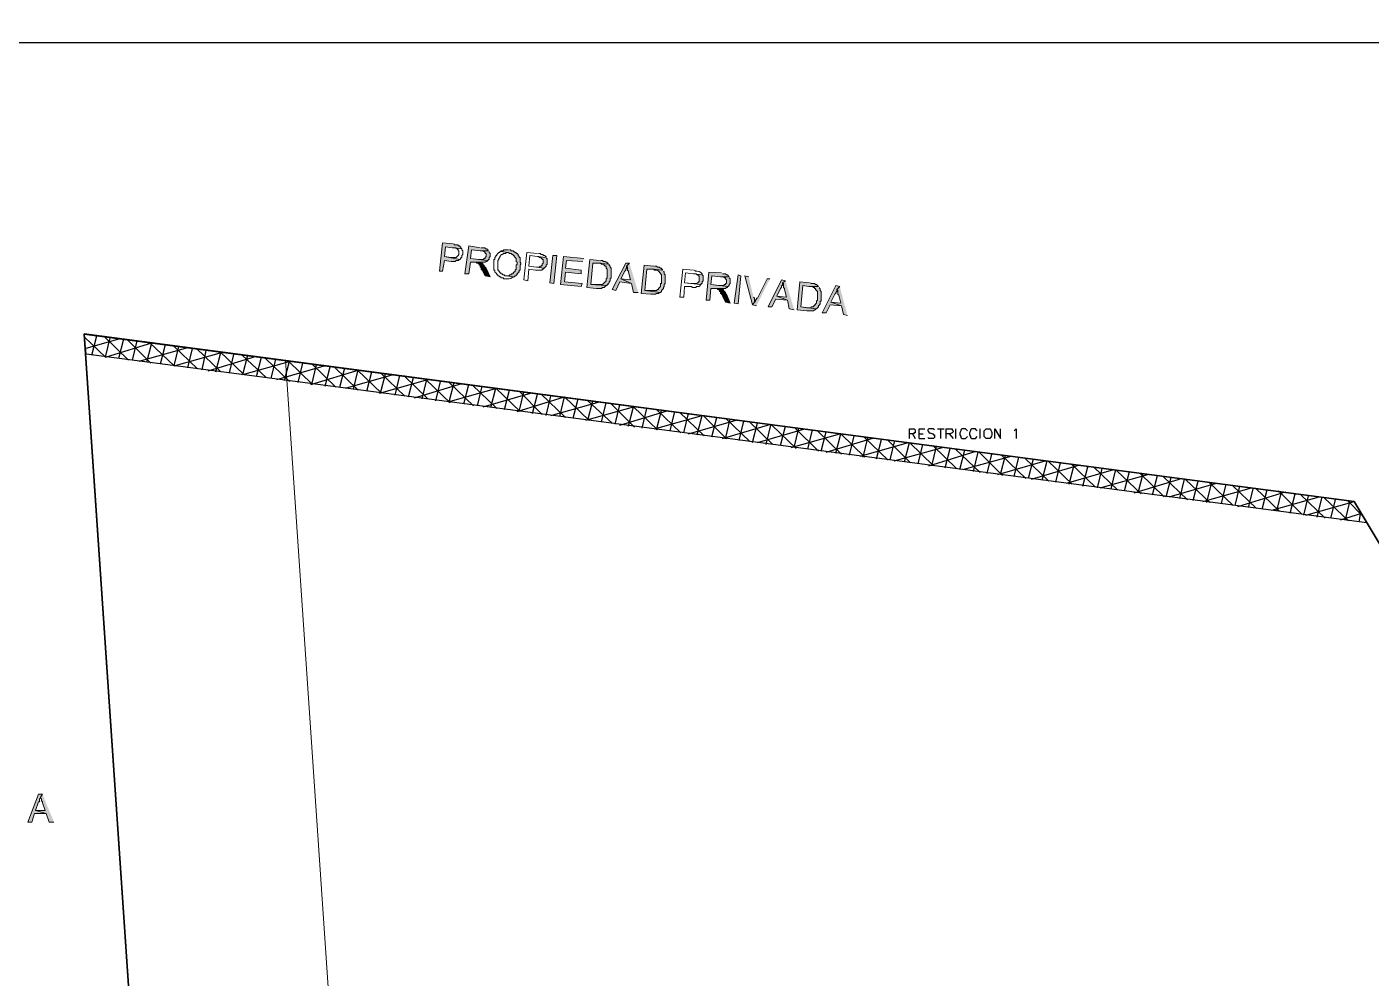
# Model space of a CAD drawing. Header units: millimetres. Extents: x -3 to 3438, y -2371 to 140.
# Drawn here: x 553.09 to 564.05, y 127.23 to 134.98 of the extents above; entities that cross this region are included whole.
import ezdxf

# ---------------------------------------------------------------- set-up
doc = ezdxf.new("R2010")
doc.units = ezdxf.units.MM
doc.layers.add('1- 3', color=3, linetype='Continuous')

msp = doc.modelspace()

# ---------------------------------------------------------------- hatches: boundary and pattern name
at = {"layer": '1- 3'}
for points in [[(556.569, 133.215), (556.483, 133.223), (556.459, 132.994), (556.483, 132.994), (556.498, 133.081), (556.554, 133.073), (556.585, 133.073), (556.593, 133.081), (556.617, 133.081), (556.617, 133.089), (556.625, 133.089), (556.498, 133.113), (556.506, 133.192), (556.562, 133.184), (556.641, 133.176), (556.633, 133.184), (556.633, 133.192), (556.625, 133.192), (556.625, 133.199), (556.609, 133.199), (556.609, 133.207), (556.577, 133.207), (556.577, 133.215)], [(556.791, 133.184), (556.696, 133.199), (556.664, 132.97), (556.696, 132.97), (556.712, 133.065), (556.83, 133.065), (556.838, 133.073), (556.846, 133.073), (556.846, 133.081), (556.712, 133.097), (556.72, 133.168), (556.791, 133.16), (556.854, 133.16), (556.854, 133.168), (556.846, 133.168), (556.846, 133.176), (556.83, 133.176), (556.83, 133.184), (556.799, 133.184)], [(557.02, 133.168), (556.98, 133.168), (556.98, 133.16), (556.957, 133.16), (556.957, 133.152), (556.949, 133.152), (557.02, 133.144), (557.028, 133.136), (557.043, 133.136), (557.051, 133.128), (557.059, 133.128), (557.059, 133.12), (557.067, 133.12), (557.067, 133.113), (557.083, 133.097), (557.083, 133.073), (557.091, 133.065), (557.091, 133.049), (557.083, 133.041), (557.083, 133.01), (557.075, 133.002), (557.075, 132.994), (557.059, 132.978), (557.059, 132.97), (557.043, 132.97), (557.043, 132.963), (557.028, 132.963), (557.028, 132.955), (556.996, 132.955), (557.067, 132.947), (557.075, 132.955), (557.083, 132.955), (557.083, 132.963), (557.091, 132.963), (557.091, 132.97), (557.099, 132.978), (557.099, 132.986), (557.107, 132.986), (557.107, 133.002), (557.115, 133.002), (557.115, 133.041), (557.122, 133.049), (557.122, 133.057), (557.115, 133.065), (557.115, 133.105), (557.107, 133.105), (557.107, 133.113), (557.099, 133.12), (557.099, 133.128), (557.091, 133.136), (557.083, 133.136), (557.083, 133.144), (557.075, 133.144), (557.059, 133.16), (557.043, 133.16), (557.036, 133.168), (557.028, 133.168)], [(556.854, 133.16), (556.791, 133.16), (556.814, 133.16), (556.83, 133.144), (556.83, 133.136), (556.838, 133.136), (556.838, 133.113), (556.83, 133.105), (556.83, 133.097), (556.822, 133.097), (556.814, 133.089), (556.775, 133.089), (556.712, 133.097), (556.846, 133.081), (556.854, 133.081), (556.854, 133.089), (556.862, 133.089), (556.862, 133.105), (556.87, 133.113), (556.87, 133.136), (556.862, 133.144), (556.862, 133.152)], [(556.799, 133.065), (556.743, 133.065), (556.759, 133.065), (556.759, 133.057), (556.775, 133.057), (556.775, 133.049), (556.783, 133.049), (556.783, 133.042), (556.791, 133.042), (556.791, 133.026), (556.799, 133.026), (556.799, 133.01), (556.806, 133.002), (556.83, 132.955), (556.87, 132.947), (556.838, 133.018), (556.83, 133.026), (556.822, 133.034), (556.822, 133.042), (556.814, 133.042), (556.814, 133.049), (556.806, 133.057)], [(557.328, 133.105), (557.257, 133.113), (557.265, 133.113), (557.273, 133.105), (557.288, 133.105), (557.288, 133.097), (557.296, 133.097), (557.296, 133.089), (557.304, 133.089), (557.304, 133.057), (557.296, 133.049), (557.296, 133.041), (557.288, 133.034), (557.28, 133.034), (557.273, 133.026), (557.249, 133.026), (557.186, 133.034), (557.312, 133.018), (557.32, 133.026), (557.328, 133.034), (557.328, 133.041), (557.336, 133.049), (557.336, 133.097), (557.328, 133.097)], [(557.359, 132.899), (557.383, 133.12), (557.415, 133.12), (557.391, 132.891)], [(557.636, 133.097), (557.47, 133.113), (557.446, 132.884), (557.612, 132.868), (557.62, 132.891), (557.478, 132.907), (557.486, 132.986), (557.612, 132.97), (557.612, 133.002), (557.486, 133.018), (557.494, 133.081), (557.628, 133.073)], [(557.762, 133.081), (557.683, 133.089), (557.66, 132.86), (557.739, 132.852), (557.778, 132.852), (557.786, 132.86), (557.802, 132.86), (557.81, 132.868), (557.818, 132.876), (557.691, 132.884), (557.707, 133.057), (557.754, 133.057), (557.833, 133.049), (557.833, 133.057), (557.825, 133.057), (557.825, 133.065), (557.818, 133.065), (557.81, 133.073), (557.794, 133.073), (557.786, 133.081), (557.77, 133.081)], [(557.833, 133.049), (557.754, 133.057), (557.77, 133.057), (557.778, 133.049), (557.794, 133.049), (557.802, 133.041), (557.81, 133.034), (557.818, 133.034), (557.818, 133.018), (557.825, 133.01), (557.825, 132.939), (557.818, 132.931), (557.818, 132.915), (557.802, 132.899), (557.794, 132.891), (557.786, 132.884), (557.691, 132.884), (557.818, 132.876), (557.825, 132.876), (557.825, 132.884), (557.833, 132.884), (557.833, 132.891), (557.841, 132.899), (557.841, 132.907), (557.849, 132.915), (557.849, 132.931), (557.857, 132.939), (557.857, 133.018), (557.849, 133.026), (557.849, 133.034), (557.841, 133.041), (557.841, 133.049)], [(558.007, 133.057), (557.976, 133.057), (557.865, 132.844), (557.897, 132.836), (557.928, 132.907), (558.023, 132.891), (557.936, 132.931), (557.968, 132.994), (557.976, 133.002), (557.976, 133.01), (557.983, 133.018), (557.983, 133.034)], [(558.007, 133.057), (557.983, 133.034), (557.991, 133.026), (557.991, 133.002), (557.999, 132.994), (557.999, 132.986), (558.015, 132.923), (557.936, 132.931), (558.023, 132.891), (558.039, 132.82), (558.078, 132.82)], [(558.205, 133.034), (558.126, 133.041), (558.102, 132.812), (558.181, 132.805), (558.22, 132.805), (558.228, 132.812), (558.244, 132.812), (558.252, 132.82), (558.26, 132.82), (558.133, 132.836), (558.149, 133.01), (558.197, 133.01), (558.276, 133.002), (558.276, 133.01), (558.268, 133.01), (558.268, 133.018), (558.26, 133.018), (558.252, 133.026), (558.236, 133.026), (558.228, 133.034), (558.212, 133.034)], [(558.276, 133.002), (558.197, 133.01), (558.205, 133.01), (558.212, 133.002), (558.236, 133.002), (558.244, 132.994), (558.252, 132.986), (558.252, 132.978), (558.26, 132.978), (558.26, 132.97), (558.268, 132.963), (558.268, 132.891), (558.26, 132.891), (558.26, 132.868), (558.244, 132.852), (558.244, 132.844), (558.236, 132.844), (558.228, 132.836), (558.133, 132.836), (558.26, 132.82), (558.268, 132.828), (558.268, 132.836), (558.276, 132.844), (558.284, 132.852), (558.284, 132.86), (558.291, 132.868), (558.291, 132.884), (558.299, 132.891), (558.299, 132.963), (558.291, 132.97), (558.291, 132.986), (558.284, 132.994)], [(558.6, 132.963), (558.528, 132.97), (558.552, 132.97), (558.56, 132.963), (558.568, 132.963), (558.568, 132.955), (558.576, 132.955), (558.576, 132.907), (558.568, 132.907), (558.568, 132.899), (558.56, 132.899), (558.56, 132.891), (558.521, 132.891), (558.457, 132.899), (558.584, 132.884), (558.592, 132.884), (558.592, 132.891), (558.6, 132.891), (558.6, 132.907), (558.607, 132.915), (558.607, 132.955)], [(558.757, 132.978), (558.655, 132.986), (558.631, 132.757), (558.663, 132.757), (558.671, 132.852), (558.789, 132.852), (558.797, 132.86), (558.805, 132.86), (558.805, 132.868), (558.813, 132.868), (558.671, 132.884), (558.679, 132.955), (558.75, 132.947), (558.821, 132.947), (558.805, 132.963), (558.797, 132.963), (558.789, 132.97), (558.765, 132.97)], [(558.821, 132.947), (558.75, 132.947), (558.773, 132.947), (558.781, 132.939), (558.789, 132.939), (558.789, 132.931), (558.797, 132.923), (558.797, 132.891), (558.789, 132.891), (558.789, 132.884), (558.781, 132.884), (558.773, 132.876), (558.734, 132.876), (558.671, 132.884), (558.813, 132.868), (558.821, 132.876), (558.821, 132.884), (558.829, 132.891), (558.829, 132.931), (558.821, 132.939)], [(558.86, 132.733), (558.892, 132.963), (558.915, 132.955), (558.892, 132.726)], [(558.979, 132.947), (558.947, 132.955), (559.01, 132.718), (559.026, 132.741), (559.026, 132.773), (559.018, 132.781)], [(558.757, 132.852), (558.702, 132.852), (558.726, 132.852), (558.726, 132.844), (558.734, 132.844), (558.742, 132.836), (558.742, 132.828), (558.75, 132.828), (558.75, 132.812), (558.757, 132.812), (558.757, 132.805), (558.765, 132.797), (558.765, 132.789), (558.789, 132.741), (558.829, 132.733), (558.797, 132.805), (558.789, 132.812), (558.789, 132.82), (558.781, 132.828), (558.773, 132.836), (558.773, 132.844), (558.765, 132.844)], [(559.152, 132.931), (559.129, 132.931), (559.05, 132.773), (559.042, 132.773), (559.042, 132.765), (559.034, 132.757), (559.034, 132.749), (559.026, 132.741), (559.01, 132.718), (559.042, 132.71)], [(559.279, 132.915), (559.247, 132.923), (559.137, 132.702), (559.168, 132.702), (559.2, 132.765), (559.295, 132.757), (559.208, 132.789), (559.239, 132.852), (559.247, 132.86), (559.247, 132.876), (559.255, 132.876), (559.255, 132.899)], [(559.279, 132.915), (559.255, 132.899), (559.263, 132.891), (559.263, 132.86), (559.271, 132.852), (559.271, 132.844), (559.287, 132.781), (559.208, 132.789), (559.295, 132.757), (559.31, 132.686), (559.35, 132.678)], [(559.476, 132.899), (559.397, 132.907), (559.374, 132.678), (559.453, 132.67), (559.508, 132.67), (559.516, 132.678), (559.524, 132.678), (559.524, 132.686), (559.532, 132.686), (559.405, 132.702), (559.421, 132.876), (559.468, 132.868), (559.547, 132.868), (559.532, 132.884), (559.524, 132.884), (559.516, 132.891), (559.492, 132.891), (559.484, 132.899)], [(559.547, 132.868), (559.468, 132.868), (559.5, 132.868), (559.508, 132.86), (559.516, 132.86), (559.516, 132.852), (559.524, 132.852), (559.524, 132.844), (559.539, 132.828), (559.539, 132.757), (559.532, 132.749), (559.532, 132.733), (559.524, 132.726), (559.524, 132.718), (559.516, 132.718), (559.516, 132.71), (559.508, 132.71), (559.508, 132.702), (559.492, 132.702), (559.484, 132.694), (559.453, 132.694), (559.405, 132.702), (559.532, 132.686), (559.547, 132.702), (559.547, 132.71), (559.555, 132.718), (559.563, 132.726), (559.563, 132.749), (559.571, 132.749), (559.571, 132.828), (559.563, 132.836), (559.563, 132.852), (559.555, 132.852), (559.555, 132.86)], [(559.721, 132.868), (559.69, 132.876), (559.579, 132.654), (559.611, 132.654), (559.642, 132.718), (559.737, 132.71), (559.65, 132.741), (559.682, 132.805), (559.69, 132.812), (559.69, 132.82), (559.697, 132.828), (559.697, 132.844)], [(559.721, 132.868), (559.697, 132.844), (559.705, 132.836), (559.705, 132.805), (559.713, 132.797), (559.729, 132.733), (559.65, 132.741), (559.737, 132.71), (559.753, 132.639), (559.784, 132.631)], [(553.22, 128.729), (553.189, 128.729), (553.102, 128.5), (553.133, 128.5), (553.157, 128.571), (553.252, 128.571), (553.165, 128.594), (553.189, 128.666), (553.197, 128.666), (553.197, 128.689), (553.205, 128.697), (553.205, 128.705)], [(553.22, 128.729), (553.205, 128.705), (553.205, 128.697), (553.212, 128.689), (553.212, 128.673), (553.22, 128.666), (553.22, 128.658), (553.244, 128.594), (553.165, 128.594), (553.252, 128.571), (553.276, 128.5), (553.315, 128.5)]]:
    msp.add_hatch(color=256, dxfattribs=at).paths.add_polyline_path(points)

# ---------------------------------------------------------------- linework, layer by layer
at = {"layer": '1- 3', "lineweight": 25}
for points in [[(541.396, 99.06), (541.396, 134.858), (583.915, 134.858), (583.915, 99.06), (541.396, 99.06)], [(553.56, 132.481), (553.568, 132.481)], [(555.219, 132.102), (553.576, 132.315), (553.56, 132.481), (555.203, 132.268), (559.255, 131.731), (563.916, 131.114), (564.018, 130.941), (559.777, 131.501), (555.219, 132.102)], [(556.988, 113.246), (556.175, 116.058), (555.369, 118.878), (554.761, 121.477), (554.066, 125.047), (553.56, 132.48), (559.255, 131.73), (563.915, 131.114)], [(553.734, 132.291), (553.56, 132.457)], [(553.568, 132.362), (553.844, 132.441)], [(553.623, 132.307), (553.663, 132.465)], [(553.923, 132.267), (553.726, 132.457)], [(553.734, 132.291), (553.773, 132.449)], [(553.734, 132.291), (554.121, 132.41)], [(553.844, 132.283), (553.884, 132.441)], [(554.105, 132.244), (553.915, 132.433)], [(553.955, 132.267), (553.994, 132.425)], [(554.073, 132.251), (554.113, 132.409)], [(554.295, 132.22), (554.097, 132.409)], [(554.01, 132.26), (554.405, 132.37)], [(554.184, 132.236), (554.224, 132.394)], [(554.484, 132.196), (554.287, 132.386)], [(554.295, 132.22), (554.334, 132.378)], [(554.295, 132.22), (554.682, 132.331)], [(554.405, 132.204), (554.445, 132.362)], [(554.674, 132.172), (554.476, 132.362)], [(554.524, 132.188), (554.555, 132.346)], [(554.571, 132.181), (554.966, 132.299)], [(554.634, 132.172), (554.674, 132.33)], [(554.863, 132.149), (554.666, 132.338)], [(554.745, 132.165), (554.784, 132.323)], [(555.045, 132.125), (554.848, 132.307)], [(554.855, 132.149), (554.895, 132.307)], [(554.966, 132.133), (555.006, 132.291)], [(554.855, 132.149), (555.242, 132.259)], [(555.235, 132.093), (555.037, 132.283)], [(555.085, 132.117), (555.124, 132.275)], [(555.132, 132.109), (555.519, 132.22)], [(555.195, 132.101), (555.235, 132.259)], [(555.424, 132.07), (555.227, 132.259)], [(555.306, 132.086), (555.345, 132.244)], [(555.408, 132.07), (555.803, 132.188)], [(555.614, 132.046), (555.416, 132.236)], [(555.416, 132.07), (555.456, 132.228)], [(555.527, 132.054), (555.566, 132.212)], [(555.795, 132.022), (555.598, 132.212)], [(555.645, 132.046), (555.685, 132.204)], [(555.756, 132.03), (555.795, 132.188)], [(555.985, 131.999), (555.787, 132.188)], [(555.693, 132.038), (556.08, 132.149)], [(555.867, 132.014), (555.906, 132.172)], [(555.969, 131.999), (556.364, 132.109)], [(556.175, 131.975), (555.977, 132.164)], [(555.977, 131.999), (556.017, 132.157)], [(556.096, 131.983), (556.135, 132.141)], [(556.364, 131.951), (556.167, 132.141)], [(556.206, 131.967), (556.246, 132.125)], [(556.254, 131.959), (556.641, 132.078)], [(556.317, 131.951), (556.356, 132.109)], [(556.546, 131.92), (556.348, 132.109)], [(556.427, 131.935), (556.467, 132.093)], [(556.538, 131.928), (556.577, 132.086)], [(556.735, 131.896), (556.538, 132.085)], [(556.656, 131.912), (556.696, 132.07)], [(556.53, 131.928), (556.925, 132.038)], [(556.925, 131.872), (556.727, 132.062)], [(556.767, 131.896), (556.806, 132.054)], [(556.814, 131.888), (557.201, 131.999)], [(556.878, 131.88), (556.917, 132.038)], [(557.115, 131.848), (556.917, 132.038)], [(556.988, 131.864), (557.028, 132.022)], [(557.091, 131.849), (557.478, 131.967)], [(557.296, 131.825), (557.107, 132.014)], [(557.107, 131.849), (557.146, 132.007)], [(557.217, 131.833), (557.257, 131.991)], [(557.486, 131.801), (557.288, 131.991)], [(557.328, 131.817), (557.367, 131.975)], [(557.438, 131.809), (557.478, 131.967)], [(557.675, 131.777), (557.478, 131.967)], [(557.367, 131.817), (557.762, 131.928)], [(557.549, 131.793), (557.588, 131.951)], [(557.652, 131.778), (558.039, 131.888)], [(557.667, 131.778), (557.707, 131.935)], [(557.865, 131.754), (557.667, 131.935)], [(557.778, 131.762), (557.818, 131.92)], [(558.047, 131.722), (557.857, 131.912)], [(557.889, 131.746), (557.928, 131.904)], [(557.928, 131.738), (558.323, 131.857)], [(557.999, 131.73), (558.039, 131.888)], [(558.236, 131.698), (558.039, 131.888)], [(558.11, 131.714), (558.149, 131.872)], [(558.426, 131.675), (558.228, 131.864)], [(558.228, 131.699), (558.268, 131.856)], [(558.339, 131.691), (558.378, 131.849)], [(558.212, 131.707), (558.6, 131.817)], [(558.615, 131.651), (558.418, 131.841)], [(558.449, 131.675), (558.489, 131.833)], [(558.489, 131.667), (558.876, 131.778)], [(558.56, 131.659), (558.6, 131.817)], [(558.797, 131.627), (558.607, 131.817)], [(558.679, 131.643), (558.718, 131.801)], [(558.765, 131.628), (559.16, 131.746)], [(558.987, 131.604), (558.789, 131.793)], [(558.789, 131.627), (558.829, 131.785)], [(558.9, 131.612), (558.939, 131.77)], [(559.176, 131.58), (558.979, 131.769)], [(559.01, 131.596), (559.05, 131.754)], [(559.121, 131.58), (559.16, 131.738)], [(559.366, 131.548), (559.168, 131.738)], [(559.05, 131.596), (559.437, 131.707)], [(559.239, 131.572), (559.279, 131.73)], [(559.326, 131.556), (559.721, 131.667)], [(559.35, 131.556), (559.389, 131.714)], [(559.547, 131.525), (559.358, 131.714)], [(559.46, 131.541), (559.5, 131.699)], [(559.737, 131.501), (559.539, 131.69)], [(559.571, 131.525), (559.611, 131.683)], [(559.611, 131.517), (559.998, 131.635)], [(559.69, 131.509), (559.729, 131.667)], [(559.927, 131.477), (559.729, 131.667)], [(559.8, 131.493), (559.84, 131.651)], [(559.911, 131.477), (559.95, 131.635)], [(560.116, 131.453), (559.919, 131.643)], [(560.29, 131.628), (560.29, 131.707), (560.329, 131.707), (560.337, 131.699), (560.337, 131.675), (560.329, 131.675), (560.322, 131.667), (560.29, 131.667)], [(560.314, 131.667), (560.337, 131.628)], [(560.369, 131.628), (560.369, 131.707), (560.416, 131.707)], [(560.369, 131.667), (560.401, 131.667)], [(560.369, 131.628), (560.416, 131.628)], [(560.495, 131.699), (560.487, 131.707), (560.448, 131.707), (560.44, 131.699), (560.44, 131.691), (560.448, 131.683), (560.448, 131.675), (560.456, 131.675), (560.48, 131.667), (560.487, 131.659), (560.495, 131.659), (560.495, 131.636), (560.487, 131.628), (560.448, 131.628), (560.44, 131.636)], [(560.519, 131.707), (560.574, 131.707)], [(560.543, 131.707), (560.543, 131.628)], [(560.59, 131.628), (560.59, 131.707), (560.637, 131.707), (560.637, 131.699), (560.645, 131.691), (560.645, 131.683), (560.637, 131.675), (560.622, 131.667), (560.59, 131.667)], [(560.614, 131.667), (560.645, 131.628)], [(560.669, 131.628), (560.669, 131.707)], [(560.764, 131.691), (560.756, 131.699), (560.748, 131.707), (560.716, 131.707), (560.709, 131.699), (560.709, 131.691), (560.701, 131.675), (560.701, 131.659), (560.709, 131.644), (560.709, 131.636), (560.716, 131.628), (560.748, 131.628), (560.756, 131.636), (560.764, 131.644)], [(560.843, 131.691), (560.835, 131.699), (560.827, 131.707), (560.795, 131.707), (560.788, 131.699), (560.788, 131.691), (560.78, 131.675), (560.78, 131.659), (560.788, 131.644), (560.788, 131.636), (560.795, 131.628), (560.827, 131.628), (560.843, 131.644)], [(560.867, 131.628), (560.867, 131.707)], [(560.985, 131.628), (560.985, 131.707), (561.032, 131.628), (561.032, 131.707)], [(561.143, 131.691), (561.151, 131.699), (561.159, 131.707), (561.159, 131.628)], [(559.887, 131.485), (560.282, 131.596)], [(560.021, 131.462), (560.061, 131.62)], [(560.298, 131.43), (560.108, 131.619)], [(560.132, 131.454), (560.171, 131.612)], [(560.164, 131.446), (560.558, 131.556)], [(560.25, 131.438), (560.29, 131.596)], [(560.487, 131.406), (560.29, 131.596)], [(560.361, 131.422), (560.4, 131.58)], [(560.448, 131.406), (560.835, 131.525)], [(560.472, 131.406), (560.511, 131.564)], [(560.677, 131.382), (560.479, 131.572)], [(560.582, 131.39), (560.622, 131.548)], [(560.866, 131.351), (560.669, 131.54)], [(560.701, 131.375), (560.74, 131.533)], [(560.724, 131.375), (561.119, 131.485)], [(560.811, 131.359), (560.851, 131.517)], [(561.048, 131.327), (560.859, 131.517)], [(560.922, 131.343), (560.961, 131.501)], [(561.009, 131.335), (561.396, 131.446)], [(561.032, 131.335), (561.072, 131.493)], [(561.238, 131.303), (561.04, 131.493)], [(561.143, 131.319), (561.182, 131.477)], [(561.427, 131.28), (561.23, 131.469)], [(561.261, 131.304), (561.301, 131.462)], [(561.285, 131.296), (561.68, 131.414)], [(561.372, 131.288), (561.412, 131.446)], [(561.617, 131.256), (561.419, 131.445)], [(561.483, 131.272), (561.522, 131.43)], [(561.593, 131.256), (561.633, 131.414)], [(561.806, 131.232), (561.609, 131.422)], [(561.57, 131.264), (561.957, 131.375)], [(561.704, 131.24), (561.743, 131.398)], [(561.988, 131.208), (561.791, 131.398)], [(561.822, 131.225), (561.862, 131.383)], [(561.846, 131.225), (562.233, 131.335)], [(561.933, 131.217), (561.972, 131.375)], [(562.178, 131.177), (561.98, 131.366)], [(562.043, 131.201), (562.083, 131.359)], [(562.122, 131.185), (562.517, 131.304)], [(562.154, 131.185), (562.194, 131.343)], [(562.367, 131.153), (562.17, 131.343)], [(562.272, 131.169), (562.312, 131.327)], [(562.557, 131.129), (562.359, 131.319)], [(562.383, 131.153), (562.423, 131.311)], [(562.407, 131.154), (562.794, 131.264)], [(562.494, 131.138), (562.533, 131.296)], [(562.739, 131.106), (562.541, 131.295)], [(562.604, 131.122), (562.644, 131.28)], [(562.683, 131.114), (563.078, 131.225)], [(562.715, 131.106), (562.754, 131.272)], [(562.928, 131.082), (562.731, 131.272)], [(562.833, 131.098), (562.873, 131.256)], [(563.118, 131.058), (562.92, 131.248)], [(562.944, 131.082), (562.983, 131.24)], [(562.968, 131.075), (563.355, 131.193)], [(563.054, 131.067), (563.094, 131.225)], [(563.307, 131.035), (563.11, 131.224)], [(563.165, 131.051), (563.205, 131.209)], [(563.284, 131.035), (563.323, 131.193)], [(563.489, 131.011), (563.299, 131.201)], [(563.244, 131.043), (563.631, 131.154)], [(563.394, 131.019), (563.434, 131.177)], [(563.679, 130.979), (563.481, 131.169)], [(563.505, 131.003), (563.544, 131.161)], [(563.521, 131.003), (563.916, 131.114)], [(563.615, 130.988), (563.655, 131.153)], [(563.868, 130.956), (563.671, 131.145)], [(563.726, 130.98), (563.765, 131.138)], [(563.844, 130.964), (563.884, 131.122)], [(563.987, 130.995), (563.86, 131.122)], [(563.915, 131.114), (566.38, 127.006), (568.781, 123.009), (570.408, 120.458), (572.225, 117.433), (572.407, 117.101), (572.889, 116.651), (574.69, 111.477)], [(563.805, 130.964), (563.979, 131.019)], [(563.955, 130.948), (563.971, 131.027)]]:
    msp.add_lwpolyline(points, dxfattribs=at)
at = {"layer": '1- 3', "lineweight": 0}
for points in [[(556.569, 133.215), (556.483, 133.223), (556.459, 132.994), (556.483, 132.994), (556.498, 133.081), (556.554, 133.073), (556.585, 133.073), (556.593, 133.081), (556.617, 133.081), (556.617, 133.089), (556.625, 133.089), (556.498, 133.113), (556.506, 133.192), (556.562, 133.184), (556.641, 133.176), (556.633, 133.184), (556.633, 133.192), (556.625, 133.192), (556.625, 133.199), (556.609, 133.199), (556.609, 133.207), (556.577, 133.207), (556.577, 133.215)], [(556.791, 133.184), (556.696, 133.199), (556.664, 132.97), (556.696, 132.97), (556.712, 133.065), (556.83, 133.065), (556.838, 133.073), (556.846, 133.073), (556.846, 133.081), (556.712, 133.097), (556.72, 133.168), (556.791, 133.16), (556.854, 133.16), (556.854, 133.168), (556.846, 133.168), (556.846, 133.176), (556.83, 133.176), (556.83, 133.184), (556.799, 133.184)], [(557.02, 133.168), (556.98, 133.168), (556.98, 133.16), (556.957, 133.16), (556.957, 133.152), (556.949, 133.152), (557.02, 133.144), (557.028, 133.136), (557.043, 133.136), (557.051, 133.128), (557.059, 133.128), (557.059, 133.12), (557.067, 133.12), (557.067, 133.113), (557.083, 133.097), (557.083, 133.073), (557.091, 133.065), (557.091, 133.049), (557.083, 133.041), (557.083, 133.01), (557.075, 133.002), (557.075, 132.994), (557.059, 132.978), (557.059, 132.97), (557.043, 132.97), (557.043, 132.963), (557.028, 132.963), (557.028, 132.955), (556.996, 132.955), (557.067, 132.947), (557.075, 132.955), (557.083, 132.955), (557.083, 132.963), (557.091, 132.963), (557.091, 132.97), (557.099, 132.978), (557.099, 132.986), (557.107, 132.986), (557.107, 133.002), (557.115, 133.002), (557.115, 133.041), (557.122, 133.049), (557.122, 133.057), (557.115, 133.065), (557.115, 133.105), (557.107, 133.105), (557.107, 133.113), (557.099, 133.12), (557.099, 133.128), (557.091, 133.136), (557.083, 133.136), (557.083, 133.144), (557.075, 133.144), (557.059, 133.16), (557.043, 133.16), (557.036, 133.168), (557.028, 133.168)], [(556.854, 133.16), (556.791, 133.16), (556.814, 133.16), (556.83, 133.144), (556.83, 133.136), (556.838, 133.136), (556.838, 133.113), (556.83, 133.105), (556.83, 133.097), (556.822, 133.097), (556.814, 133.089), (556.775, 133.089), (556.712, 133.097), (556.846, 133.081), (556.854, 133.081), (556.854, 133.089), (556.862, 133.089), (556.862, 133.105), (556.87, 133.113), (556.87, 133.136), (556.862, 133.144), (556.862, 133.152)], [(556.799, 133.065), (556.743, 133.065), (556.759, 133.065), (556.759, 133.057), (556.775, 133.057), (556.775, 133.049), (556.783, 133.049), (556.783, 133.042), (556.791, 133.042), (556.791, 133.026), (556.799, 133.026), (556.799, 133.01), (556.806, 133.002), (556.83, 132.955), (556.87, 132.947), (556.838, 133.018), (556.83, 133.026), (556.822, 133.034), (556.822, 133.042), (556.814, 133.042), (556.814, 133.049), (556.806, 133.057)], [(557.328, 133.105), (557.257, 133.113), (557.265, 133.113), (557.273, 133.105), (557.288, 133.105), (557.288, 133.097), (557.296, 133.097), (557.296, 133.089), (557.304, 133.089), (557.304, 133.057), (557.296, 133.049), (557.296, 133.041), (557.288, 133.034), (557.28, 133.034), (557.273, 133.026), (557.249, 133.026), (557.186, 133.034), (557.312, 133.018), (557.32, 133.026), (557.328, 133.034), (557.328, 133.041), (557.336, 133.049), (557.336, 133.097), (557.328, 133.097)], [(557.359, 132.899), (557.383, 133.12), (557.415, 133.12), (557.391, 132.891), (557.359, 132.899)], [(557.636, 133.097), (557.47, 133.113), (557.446, 132.884), (557.612, 132.868), (557.62, 132.891), (557.478, 132.907), (557.486, 132.986), (557.612, 132.97), (557.612, 133.002), (557.486, 133.018), (557.494, 133.081), (557.628, 133.073)], [(557.762, 133.081), (557.683, 133.089), (557.66, 132.86), (557.739, 132.852), (557.778, 132.852), (557.786, 132.86), (557.802, 132.86), (557.81, 132.868), (557.818, 132.876), (557.691, 132.884), (557.707, 133.057), (557.754, 133.057), (557.833, 133.049), (557.833, 133.057), (557.825, 133.057), (557.825, 133.065), (557.818, 133.065), (557.81, 133.073), (557.794, 133.073), (557.786, 133.081), (557.77, 133.081)], [(557.833, 133.049), (557.754, 133.057), (557.77, 133.057), (557.778, 133.049), (557.794, 133.049), (557.802, 133.041), (557.81, 133.034), (557.818, 133.034), (557.818, 133.018), (557.825, 133.01), (557.825, 132.939), (557.818, 132.931), (557.818, 132.915), (557.802, 132.899), (557.794, 132.891), (557.786, 132.884), (557.691, 132.884), (557.818, 132.876), (557.825, 132.876), (557.825, 132.884), (557.833, 132.884), (557.833, 132.891), (557.841, 132.899), (557.841, 132.907), (557.849, 132.915), (557.849, 132.931), (557.857, 132.939), (557.857, 133.018), (557.849, 133.026), (557.849, 133.034), (557.841, 133.041), (557.841, 133.049)], [(558.007, 133.057), (557.976, 133.057), (557.865, 132.844), (557.897, 132.836), (557.928, 132.907), (558.023, 132.891), (557.936, 132.931), (557.968, 132.994), (557.976, 133.002), (557.976, 133.01), (557.983, 133.018), (557.983, 133.034)], [(558.007, 133.057), (557.983, 133.034), (557.991, 133.026), (557.991, 133.002), (557.999, 132.994), (557.999, 132.986), (558.015, 132.923), (557.936, 132.931), (558.023, 132.891), (558.039, 132.82), (558.078, 132.82)], [(558.205, 133.034), (558.126, 133.041), (558.102, 132.812), (558.181, 132.805), (558.22, 132.805), (558.228, 132.812), (558.244, 132.812), (558.252, 132.82), (558.26, 132.82), (558.133, 132.836), (558.149, 133.01), (558.197, 133.01), (558.276, 133.002), (558.276, 133.01), (558.268, 133.01), (558.268, 133.018), (558.26, 133.018), (558.252, 133.026), (558.236, 133.026), (558.228, 133.034), (558.212, 133.034)], [(558.276, 133.002), (558.197, 133.01), (558.205, 133.01), (558.212, 133.002), (558.236, 133.002), (558.244, 132.994), (558.252, 132.986), (558.252, 132.978), (558.26, 132.978), (558.26, 132.97), (558.268, 132.963), (558.268, 132.891), (558.26, 132.891), (558.26, 132.868), (558.244, 132.852), (558.244, 132.844), (558.236, 132.844), (558.228, 132.836), (558.133, 132.836), (558.26, 132.82), (558.268, 132.828), (558.268, 132.836), (558.276, 132.844), (558.284, 132.852), (558.284, 132.86), (558.291, 132.868), (558.291, 132.884), (558.299, 132.891), (558.299, 132.963), (558.291, 132.97), (558.291, 132.986), (558.284, 132.994)], [(558.6, 132.963), (558.528, 132.97), (558.552, 132.97), (558.56, 132.963), (558.568, 132.963), (558.568, 132.955), (558.576, 132.955), (558.576, 132.907), (558.568, 132.907), (558.568, 132.899), (558.56, 132.899), (558.56, 132.891), (558.521, 132.891), (558.457, 132.899), (558.584, 132.884), (558.592, 132.884), (558.592, 132.891), (558.6, 132.891), (558.6, 132.907), (558.607, 132.915), (558.607, 132.955), (558.6, 132.963)], [(558.757, 132.978), (558.655, 132.986), (558.631, 132.757), (558.663, 132.757), (558.671, 132.852), (558.789, 132.852), (558.797, 132.86), (558.805, 132.86), (558.805, 132.868), (558.813, 132.868), (558.671, 132.884), (558.679, 132.955), (558.75, 132.947), (558.821, 132.947), (558.805, 132.963), (558.797, 132.963), (558.789, 132.97), (558.765, 132.97)], [(558.821, 132.947), (558.75, 132.947), (558.773, 132.947), (558.781, 132.939), (558.789, 132.939), (558.789, 132.931), (558.797, 132.923), (558.797, 132.891), (558.789, 132.891), (558.789, 132.884), (558.781, 132.884), (558.773, 132.876), (558.734, 132.876), (558.671, 132.884), (558.813, 132.868), (558.821, 132.876), (558.821, 132.884), (558.829, 132.891), (558.829, 132.931), (558.821, 132.939)], [(558.86, 132.733), (558.892, 132.963), (558.915, 132.955), (558.892, 132.726), (558.86, 132.733)], [(558.979, 132.947), (558.947, 132.955), (559.01, 132.718), (559.026, 132.741), (559.026, 132.773), (559.018, 132.781)], [(558.757, 132.852), (558.702, 132.852), (558.726, 132.852), (558.726, 132.844), (558.734, 132.844), (558.742, 132.836), (558.742, 132.828), (558.75, 132.828), (558.75, 132.812), (558.757, 132.812), (558.757, 132.805), (558.765, 132.797), (558.765, 132.789), (558.789, 132.741), (558.829, 132.733), (558.797, 132.805), (558.789, 132.812), (558.789, 132.82), (558.781, 132.828), (558.773, 132.836), (558.773, 132.844), (558.765, 132.844)], [(559.152, 132.931), (559.129, 132.931), (559.05, 132.773), (559.042, 132.773), (559.042, 132.765), (559.034, 132.757), (559.034, 132.749), (559.026, 132.741), (559.01, 132.718), (559.042, 132.71)], [(559.279, 132.915), (559.247, 132.923), (559.137, 132.702), (559.168, 132.702), (559.2, 132.765), (559.295, 132.757), (559.208, 132.789), (559.239, 132.852), (559.247, 132.86), (559.247, 132.876), (559.255, 132.876), (559.255, 132.899)], [(559.279, 132.915), (559.255, 132.899), (559.263, 132.891), (559.263, 132.86), (559.271, 132.852), (559.271, 132.844), (559.287, 132.781), (559.208, 132.789), (559.295, 132.757), (559.31, 132.686), (559.35, 132.678)], [(559.476, 132.899), (559.397, 132.907), (559.374, 132.678), (559.453, 132.67), (559.508, 132.67), (559.516, 132.678), (559.524, 132.678), (559.524, 132.686), (559.532, 132.686), (559.405, 132.702), (559.421, 132.876), (559.468, 132.868), (559.547, 132.868), (559.532, 132.884), (559.524, 132.884), (559.516, 132.891), (559.492, 132.891), (559.484, 132.899)], [(559.547, 132.868), (559.468, 132.868), (559.5, 132.868), (559.508, 132.86), (559.516, 132.86), (559.516, 132.852), (559.524, 132.852), (559.524, 132.844), (559.539, 132.828), (559.539, 132.757), (559.532, 132.749), (559.532, 132.733), (559.524, 132.726), (559.524, 132.718), (559.516, 132.718), (559.516, 132.71), (559.508, 132.71), (559.508, 132.702), (559.492, 132.702), (559.484, 132.694), (559.453, 132.694), (559.405, 132.702), (559.532, 132.686), (559.547, 132.702), (559.547, 132.71), (559.555, 132.718), (559.563, 132.726), (559.563, 132.749), (559.571, 132.749), (559.571, 132.828), (559.563, 132.836), (559.563, 132.852), (559.555, 132.852), (559.555, 132.86)], [(559.721, 132.868), (559.69, 132.876), (559.579, 132.654), (559.611, 132.654), (559.642, 132.718), (559.737, 132.71), (559.65, 132.741), (559.682, 132.805), (559.69, 132.812), (559.69, 132.82), (559.697, 132.828), (559.697, 132.844)], [(559.721, 132.868), (559.697, 132.844), (559.705, 132.836), (559.705, 132.805), (559.713, 132.797), (559.729, 132.733), (559.65, 132.741), (559.737, 132.71), (559.753, 132.639), (559.784, 132.631)], [(553.22, 128.729), (553.189, 128.729), (553.102, 128.5), (553.133, 128.5), (553.157, 128.571), (553.252, 128.571), (553.165, 128.594), (553.189, 128.666), (553.197, 128.666), (553.197, 128.689), (553.205, 128.697), (553.205, 128.705)], [(553.22, 128.729), (553.205, 128.705), (553.205, 128.697), (553.212, 128.689), (553.212, 128.673), (553.22, 128.666), (553.22, 128.658), (553.244, 128.594), (553.165, 128.594), (553.252, 128.571), (553.276, 128.5), (553.315, 128.5)]]:
    msp.add_lwpolyline(points, dxfattribs=at)
at = {"layer": '1- 3', "lineweight": 5}
for points in [[(554.761, 121.478), (554.066, 125.048), (553.56, 132.481), (555.203, 132.267), (555.685, 125.158), (556.641, 120.253), (564.769, 117.568), (564.508, 116.967), (564.342, 116.264), (564.705, 116.169), (564.618, 112.449), (558.402, 110.072), (557.983, 109.771), (556.988, 113.247), (555.369, 118.879), (554.761, 121.478)], [(555.203, 132.267), (555.685, 125.158), (556.641, 120.253), (564.769, 117.568)], [(556.641, 120.253), (555.685, 125.158), (555.203, 132.267), (563.915, 131.114), (566.38, 127.007), (567.794, 124.661), (564.769, 117.568), (556.641, 120.253)]]:
    msp.add_lwpolyline(points, dxfattribs=at)
at = {"layer": '1- 3', "lineweight": 25}
for points, knots in [([(583.923, 38.902), (583.923, 38.902), (583.923, 137.749), (583.923, 137.749), (583.919, 138.052), (583.678, 138.282), (583.378, 138.286), (583.378, 138.286), (541.933, 138.286), (541.933, 138.286)], [0, 0, 0, 0, 1, 1, 1, 2, 2, 2, 3, 3, 3, 3]), ([(563.915, 131.114), (563.915, 131.114), (566.38, 127.007), (566.38, 127.007), (566.38, 127.007), (568.781, 123.01), (568.781, 123.01), (568.781, 123.01), (570.408, 120.459), (570.408, 120.459), (570.408, 120.459), (572.225, 117.433), (572.225, 117.433), (572.225, 117.433), (572.407, 117.102), (572.407, 117.102), (572.407, 117.102), (572.889, 116.651), (572.889, 116.651), (572.889, 116.651), (574.69, 111.478), (574.69, 111.478), (574.69, 111.478), (564.618, 112.449), (564.618, 112.449), (564.618, 112.449), (558.402, 110.071), (558.402, 110.071), (558.402, 110.071), (557.818, 109.653), (557.818, 109.653), (557.818, 109.653), (556.569, 109.124), (556.569, 109.124), (556.569, 109.124), (554.366, 108.026), (554.366, 108.026), (554.366, 108.026), (554.855, 107.812), (554.855, 107.812), (554.855, 107.812), (554.879, 107.797), (554.879, 107.797), (554.879, 107.797), (555.163, 107.489), (555.163, 107.489), (555.163, 107.489), (555.314, 107.267), (555.314, 107.267), (555.314, 107.267), (555.377, 107.149), (555.377, 107.149), (555.377, 107.149), (557.241, 102.757), (557.241, 102.757), (557.241, 102.757), (556.901, 102.71), (556.901, 102.71), (556.901, 102.71), (556.799, 102.639), (556.799, 102.639), (556.799, 102.639), (556.569, 102.575), (556.569, 102.575), (556.569, 102.575), (556.372, 102.797), (556.372, 102.797), (556.372, 102.797), (555.874, 103.436), (555.874, 103.436), (555.874, 103.436), (553.457, 106.525), (553.457, 106.525), (553.457, 106.525), (552.636, 107.449), (552.636, 107.449), (551.666, 108.617), (550.589, 109.697), (549.65, 110.893), (549.65, 110.893), (548.884, 111.944), (548.884, 111.944), (548.884, 111.944), (548.457, 112.702), (548.457, 112.702), (548.457, 112.702), (548.299, 112.978), (548.299, 112.978), (548.299, 112.978), (547.707, 114.147), (547.707, 114.147), (547.707, 114.147), (547.699, 114.155), (547.699, 114.155), (547.699, 114.155), (549.421, 114.748), (549.421, 114.748), (549.421, 114.748), (549.2, 115.427), (549.2, 115.427), (549.2, 115.427), (549.026, 115.948), (549.026, 115.948), (549.026, 115.948), (553.299, 117.41), (553.299, 117.41), (553.299, 117.41), (551.941, 121.438), (551.941, 121.438), (551.941, 121.438), (554.761, 121.478), (554.761, 121.478), (554.761, 121.478), (554.066, 125.048), (554.066, 125.048), (554.066, 125.048), (553.56, 132.481), (553.56, 132.481), (553.56, 132.481), (559.255, 131.73), (559.255, 131.73), (559.255, 131.73), (563.915, 131.114), (563.915, 131.114)], [0, 0, 0, 0, 1, 1, 1, 2, 2, 2, 3, 3, 3, 4, 4, 4, 5, 5, 5, 6, 6, 6, 7, 7, 7, 8, 8, 8, 9, 9, 9, 10, 10, 10, 11, 11, 11, 12, 12, 12, 13, 13, 13, 14, 14, 14, 15, 15, 15, 16, 16, 16, 17, 17, 17, 18, 18, 18, 19, 19, 19, 20, 20, 20, 21, 21, 21, 22, 22, 22, 23, 23, 23, 24, 24, 24, 25, 25, 25, 26, 26, 26, 27, 27, 27, 28, 28, 28, 29, 29, 29, 30, 30, 30, 31, 31, 31, 32, 32, 32, 33, 33, 33, 34, 34, 34, 35, 35, 35, 36, 36, 36, 37, 37, 37, 38, 38, 38, 39, 39, 39, 40, 40, 40, 41, 41, 41, 41]), ([(560.922, 131.707), (560.922, 131.707), (560.914, 131.707), (560.914, 131.707), (560.914, 131.707), (560.906, 131.699), (560.906, 131.699), (560.906, 131.699), (560.898, 131.691), (560.898, 131.691), (560.898, 131.691), (560.898, 131.644), (560.898, 131.644), (560.898, 131.644), (560.914, 131.628), (560.914, 131.628), (560.914, 131.628), (560.946, 131.628), (560.946, 131.628), (560.967, 131.655), (560.967, 131.679), (560.946, 131.707), (560.946, 131.707), (560.922, 131.707), (560.922, 131.707)], [0, 0, 0, 0, 1, 1, 1, 2, 2, 2, 3, 3, 3, 4, 4, 4, 5, 5, 5, 6, 6, 6, 7, 7, 7, 8, 8, 8, 8])]:
    msp.add_open_spline(points, degree=3, knots=knots, dxfattribs=at)
at = {"layer": '1- 3', "lineweight": 0}
for points, knots in [([(556.641, 133.176), (556.641, 133.176), (556.562, 133.184), (556.562, 133.184), (556.562, 133.184), (556.569, 133.184), (556.569, 133.184), (556.601, 133.182), (556.585, 133.191), (556.609, 133.168), (556.609, 133.168), (556.609, 133.16), (556.609, 133.16), (556.609, 133.16), (556.617, 133.16), (556.617, 133.16), (556.617, 133.16), (556.617, 133.128), (556.617, 133.128), (556.617, 133.128), (556.609, 133.12), (556.609, 133.12), (556.609, 133.12), (556.601, 133.113), (556.601, 133.113), (556.601, 133.113), (556.593, 133.105), (556.593, 133.105), (556.593, 133.105), (556.554, 133.105), (556.554, 133.105), (556.554, 133.105), (556.498, 133.113), (556.498, 133.113), (556.498, 133.113), (556.625, 133.089), (556.625, 133.089), (556.625, 133.089), (556.633, 133.097), (556.633, 133.097), (556.633, 133.097), (556.633, 133.105), (556.633, 133.105), (556.633, 133.105), (556.641, 133.105), (556.641, 133.105), (556.641, 133.105), (556.641, 133.12), (556.641, 133.12), (556.641, 133.12), (556.648, 133.128), (556.648, 133.128), (556.648, 133.128), (556.648, 133.16), (556.648, 133.16), (556.648, 133.16), (556.641, 133.168), (556.641, 133.168), (556.641, 133.168), (556.641, 133.176), (556.641, 133.176)], [0, 0, 0, 0, 1, 1, 1, 2, 2, 2, 3, 3, 3, 4, 4, 4, 5, 5, 5, 6, 6, 6, 7, 7, 7, 8, 8, 8, 9, 9, 9, 10, 10, 10, 11, 11, 11, 12, 12, 12, 13, 13, 13, 14, 14, 14, 15, 15, 15, 16, 16, 16, 17, 17, 17, 18, 18, 18, 19, 19, 19, 20, 20, 20, 20]), ([(556.949, 133.152), (556.949, 133.152), (556.949, 133.144), (556.949, 133.144), (556.949, 133.144), (556.941, 133.144), (556.941, 133.144), (556.941, 133.144), (556.925, 133.128), (556.925, 133.128), (556.925, 133.128), (556.925, 133.12), (556.925, 133.12), (556.925, 133.12), (556.917, 133.12), (556.917, 133.12), (556.917, 133.12), (556.917, 133.113), (556.917, 133.113), (556.917, 133.113), (556.909, 133.105), (556.909, 133.105), (556.909, 133.105), (556.909, 133.089), (556.909, 133.089), (556.909, 133.089), (556.901, 133.089), (556.901, 133.089), (556.901, 133.089), (556.901, 133.081), (556.901, 133.081), (556.901, 133.057), (556.901, 133.034), (556.901, 133.01), (556.901, 133.01), (556.901, 133.002), (556.901, 133.002), (556.901, 133.002), (556.909, 133.002), (556.909, 133.002), (556.909, 133.002), (556.909, 132.986), (556.909, 132.986), (556.909, 132.986), (556.917, 132.978), (556.917, 132.978), (556.917, 132.978), (556.925, 132.97), (556.925, 132.97), (556.925, 132.97), (556.925, 132.963), (556.925, 132.963), (556.925, 132.963), (556.933, 132.963), (556.933, 132.963), (556.933, 132.963), (556.933, 132.955), (556.933, 132.955), (556.933, 132.955), (556.941, 132.955), (556.941, 132.955), (556.941, 132.955), (556.949, 132.947), (556.949, 132.947), (556.949, 132.947), (556.957, 132.947), (556.957, 132.947), (556.957, 132.947), (556.957, 132.939), (556.957, 132.939), (556.957, 132.939), (556.98, 132.939), (556.98, 132.939), (556.98, 132.939), (556.98, 132.931), (556.98, 132.931), (556.98, 132.931), (556.988, 132.931), (556.988, 132.931), (557.028, 132.933), (557.026, 132.922), (557.059, 132.947), (557.059, 132.947), (557.067, 132.947), (557.067, 132.947), (557.067, 132.947), (556.996, 132.955), (556.996, 132.955), (556.996, 132.955), (556.988, 132.955), (556.988, 132.955), (556.988, 132.955), (556.988, 132.963), (556.988, 132.963), (556.988, 132.963), (556.972, 132.963), (556.972, 132.963), (556.972, 132.963), (556.972, 132.97), (556.972, 132.97), (556.972, 132.97), (556.957, 132.97), (556.957, 132.97), (556.957, 132.97), (556.957, 132.978), (556.957, 132.978), (556.957, 132.978), (556.949, 132.978), (556.949, 132.978), (556.949, 132.978), (556.949, 132.986), (556.949, 132.986), (556.949, 132.986), (556.941, 132.994), (556.941, 132.994), (556.941, 132.994), (556.941, 133.002), (556.941, 133.002), (556.941, 133.002), (556.933, 133.002), (556.933, 133.002), (556.933, 133.002), (556.933, 133.018), (556.933, 133.018), (556.933, 133.039), (556.933, 133.06), (556.933, 133.081), (556.933, 133.081), (556.941, 133.089), (556.941, 133.089), (556.941, 133.089), (556.941, 133.097), (556.941, 133.097), (556.941, 133.097), (556.949, 133.105), (556.949, 133.105), (556.949, 133.105), (556.949, 133.113), (556.949, 133.113), (556.949, 133.113), (556.964, 133.128), (556.964, 133.128), (556.964, 133.128), (556.972, 133.128), (556.972, 133.128), (556.972, 133.128), (556.98, 133.136), (556.98, 133.136), (556.98, 133.136), (556.996, 133.136), (556.996, 133.136), (556.996, 133.136), (557.004, 133.144), (557.004, 133.144), (557.004, 133.144), (557.02, 133.144), (557.02, 133.144)], [0, 0, 0, 0, 1, 1, 1, 2, 2, 2, 3, 3, 3, 4, 4, 4, 5, 5, 5, 6, 6, 6, 7, 7, 7, 8, 8, 8, 9, 9, 9, 10, 10, 10, 11, 11, 11, 12, 12, 12, 13, 13, 13, 14, 14, 14, 15, 15, 15, 16, 16, 16, 17, 17, 17, 18, 18, 18, 19, 19, 19, 20, 20, 20, 21, 21, 21, 22, 22, 22, 23, 23, 23, 24, 24, 24, 25, 25, 25, 26, 26, 26, 27, 27, 27, 28, 28, 28, 29, 29, 29, 30, 30, 30, 31, 31, 31, 32, 32, 32, 33, 33, 33, 34, 34, 34, 35, 35, 35, 36, 36, 36, 37, 37, 37, 38, 38, 38, 39, 39, 39, 40, 40, 40, 41, 41, 41, 42, 42, 42, 43, 43, 43, 44, 44, 44, 45, 45, 45, 46, 46, 46, 47, 47, 47, 48, 48, 48, 49, 49, 49, 50, 50, 50, 51, 51, 51, 52, 52, 52, 52]), ([(557.257, 133.136), (557.257, 133.136), (557.17, 133.144), (557.17, 133.144), (557.17, 133.144), (557.146, 132.923), (557.146, 132.923), (557.146, 132.923), (557.178, 132.915), (557.178, 132.915), (557.178, 132.915), (557.186, 133.01), (557.186, 133.01), (557.186, 133.01), (557.241, 133.002), (557.241, 133.002), (557.257, 133.002), (557.273, 133.002), (557.288, 133.002), (557.288, 133.002), (557.296, 133.002), (557.296, 133.002), (557.296, 133.002), (557.296, 133.01), (557.296, 133.01), (557.296, 133.01), (557.304, 133.01), (557.304, 133.01), (557.304, 133.01), (557.312, 133.018), (557.312, 133.018), (557.312, 133.018), (557.186, 133.034), (557.186, 133.034), (557.186, 133.034), (557.194, 133.12), (557.194, 133.12), (557.194, 133.12), (557.257, 133.113), (557.257, 133.113), (557.257, 133.113), (557.328, 133.105), (557.328, 133.105), (557.328, 133.105), (557.328, 133.113), (557.328, 133.113), (557.328, 133.113), (557.32, 133.113), (557.32, 133.113), (557.32, 133.113), (557.32, 133.12), (557.32, 133.12), (557.32, 133.12), (557.304, 133.12), (557.304, 133.12), (557.304, 133.12), (557.304, 133.128), (557.304, 133.128), (557.304, 133.128), (557.288, 133.128), (557.288, 133.128), (557.288, 133.128), (557.28, 133.136), (557.28, 133.136), (557.28, 133.136), (557.265, 133.136), (557.265, 133.136)], [0, 0, 0, 0, 1, 1, 1, 2, 2, 2, 3, 3, 3, 4, 4, 4, 5, 5, 5, 6, 6, 6, 7, 7, 7, 8, 8, 8, 9, 9, 9, 10, 10, 10, 11, 11, 11, 12, 12, 12, 13, 13, 13, 14, 14, 14, 15, 15, 15, 16, 16, 16, 17, 17, 17, 18, 18, 18, 19, 19, 19, 20, 20, 20, 21, 21, 21, 22, 22, 22, 22]), ([(558.528, 133.002), (558.528, 133.002), (558.442, 133.01), (558.442, 133.01), (558.442, 133.01), (558.418, 132.781), (558.418, 132.781), (558.418, 132.781), (558.449, 132.781), (558.449, 132.781), (558.449, 132.781), (558.457, 132.868), (558.457, 132.868), (558.457, 132.868), (558.513, 132.868), (558.513, 132.868), (558.513, 132.868), (558.521, 132.86), (558.521, 132.86), (558.521, 132.86), (558.552, 132.86), (558.552, 132.86), (558.552, 132.86), (558.552, 132.868), (558.552, 132.868), (558.552, 132.868), (558.576, 132.868), (558.576, 132.868), (558.576, 132.868), (558.584, 132.876), (558.584, 132.876), (558.584, 132.876), (558.584, 132.884), (558.584, 132.884), (558.584, 132.884), (558.457, 132.899), (558.457, 132.899), (558.457, 132.899), (558.465, 132.978), (558.465, 132.978), (558.465, 132.978), (558.528, 132.97), (558.528, 132.97), (558.528, 132.97), (558.6, 132.963), (558.6, 132.963), (558.6, 132.963), (558.6, 132.97), (558.6, 132.97), (558.586, 132.986), (558.566, 132.998), (558.544, 132.994), (558.544, 132.994), (558.536, 133.002), (558.536, 133.002)], [0, 0, 0, 0, 1, 1, 1, 2, 2, 2, 3, 3, 3, 4, 4, 4, 5, 5, 5, 6, 6, 6, 7, 7, 7, 8, 8, 8, 9, 9, 9, 10, 10, 10, 11, 11, 11, 12, 12, 12, 13, 13, 13, 14, 14, 14, 15, 15, 15, 16, 16, 16, 17, 17, 17, 18, 18, 18, 18])]:
    msp.add_open_spline(points, degree=3, knots=knots, dxfattribs=at)

doc.saveas('drawing.dxf')
